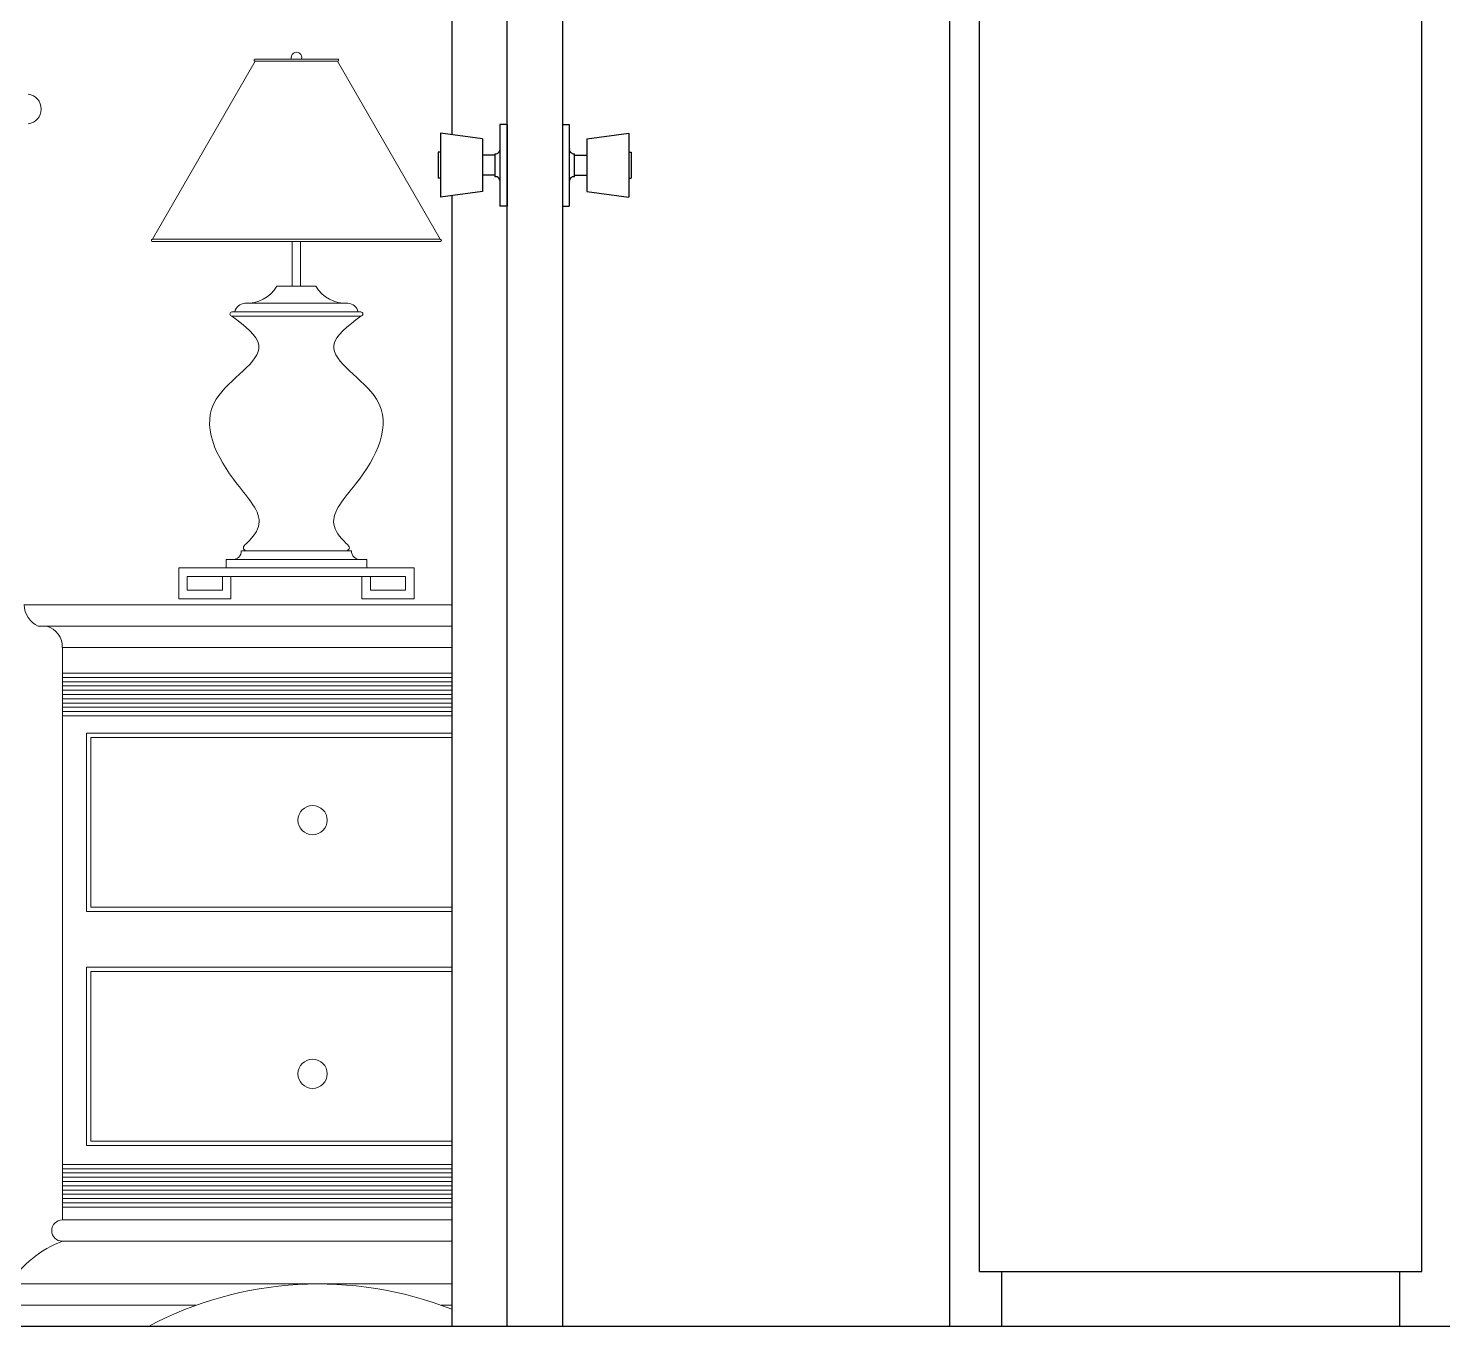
# Model space of a CAD drawing. Header units: inches. Extents: x 0.9 to 45.9, y 0.4 to 30.4.
# Drawn here: x 24.002 to 25.281, y 2.502 to 3.676 of the extents above; entities that cross this region are included whole.
import ezdxf

# ---------------------------------------------------------------- set-up
doc = ezdxf.new("R2010")
doc.units = ezdxf.units.IN
doc.header["$MEASUREMENT"] = 0
doc.layers.add('MUEBLES', color=8, linetype='Continuous')
doc.layers.add('MUROS', color=9, linetype='Continuous')

# ---------------------------------------------------------------- blocks, each defined once
blk = doc.blocks.new('DUDJDDFG')
at = {"color": 34}
for p, q in [((1869.2734, 921.4001, -0.0047), (1869.2734, 923.5251, -0.0047)), ((1869.2734, 923.5251, -0.0047), (1869.3234, 923.5251, -0.0047)), ((1869.3234, 923.5251, -0.0047), (1869.3234, 921.4001, -0.0047)), ((1869.2734, 922.487, -0.0047), (1869.267, 922.487, -0.0047)), ((1869.267, 922.487, -0.0047), (1869.267, 922.4132, -0.0047)), ((1869.2734, 922.487, -0.0047), (1869.2734, 922.4132, -0.0047)), ((1869.3234, 922.487, -0.0047), (1869.3297, 922.487, -0.0047)), ((1869.3234, 922.487, -0.0047), (1869.3234, 922.4132, -0.0047)), ((1869.3297, 922.487, -0.0047), (1869.3297, 922.4132, -0.0047)), ((1869.2133, 922.4791, -0.0047), (1869.2133, 922.4211, -0.0047)), ((1869.2512, 922.4738, -0.0047), (1869.2133, 922.4791, -0.0047)), ((1869.3455, 922.4738, -0.0047), (1869.3835, 922.4791, -0.0047)), ((1869.3835, 922.4791, -0.0047), (1869.3835, 922.4211, -0.0047)), ((1869.2111, 922.4619, -0.0047), (1869.2111, 922.4383, -0.0047)), ((1869.2133, 922.4619, -0.0047), (1869.2111, 922.4619, -0.0047)), ((1869.2512, 922.4738, -0.0047), (1869.2512, 922.4264, -0.0047)), ((1869.3455, 922.4738, -0.0047), (1869.3455, 922.4264, -0.0047)), ((1869.3835, 922.4619, -0.0047), (1869.3857, 922.4619, -0.0047)), ((1869.3857, 922.4619, -0.0047), (1869.3857, 922.4383, -0.0047)), ((1869.2625, 922.4591, -0.0047), (1869.2512, 922.4591, -0.0047)), ((1869.2625, 922.4397, -0.0047), (1869.2625, 922.4605, -0.0047)), ((1869.3343, 922.4397, -0.0047), (1869.3343, 922.4605, -0.0047)), ((1869.3343, 922.4591, -0.0047), (1869.3455, 922.4591, -0.0047)), ((1869.2133, 922.4383, -0.0047), (1869.2111, 922.4383, -0.0047)), ((1869.2625, 922.4412, -0.0047), (1869.2512, 922.4412, -0.0047)), ((1869.3343, 922.4412, -0.0047), (1869.3455, 922.4412, -0.0047)), ((1869.3835, 922.4383, -0.0047), (1869.3857, 922.4383, -0.0047)), ((1869.2512, 922.4264, -0.0047), (1869.2133, 922.4211, -0.0047)), ((1869.3455, 922.4264, -0.0047), (1869.3835, 922.4211, -0.0047)), ((1869.2734, 922.4132, -0.0047), (1869.267, 922.4132, -0.0047)), ((1869.3234, 922.4132, -0.0047), (1869.3297, 922.4132, -0.0047))]:
    blk.add_line(p, q, dxfattribs=at)
for centre, start, end in [((1869.2629, 922.4647, -0.0047), 264.8527, 9.8194), ((1869.3339, 922.4647, -0.0047), 170.1806, 275.1473), ((1869.2629, 922.4355, -0.0047), 350.1806, 95.1473), ((1869.3339, 922.4355, -0.0047), 84.8527, 189.8194)]:
    blk.add_arc(centre, 0.00424, start, end, dxfattribs=at)

msp = doc.modelspace()

# ---------------------------------------------------------------- linework, layer by layer
at = {"color": 34}
for p, q in [((24.8623, 2.5524, -0.074), (24.8623, 4.4024, -0.074)), ((25.2623, 2.5524, -0.074), (25.2623, 4.4024, -0.074)), ((24.8623, 2.5524, -0.074), (25.2623, 2.5524, -0.074)), ((24.8823, 2.5024, -0.074), (24.8823, 2.5524, -0.074)), ((25.2423, 2.5024, -0.074), (25.2423, 2.5524, -0.074))]:
    msp.add_line(p, q, dxfattribs=at)
at = {"layer": 'MUEBLES', "lineweight": 0}
for p, q in [((24.1142, 3.4854, -0.074), (24.2071, 3.6464, -0.074)), ((24.2071, 3.6484, -0.074), (24.2816, 3.6484, -0.074)), ((24.2071, 3.6464, -0.074), (24.2816, 3.6464, -0.074)), ((24.3745, 3.4854, -0.074), (24.2816, 3.6464, -0.074)), ((24.1143, 3.4854, -0.074), (24.3745, 3.4854, -0.074)), ((24.1143, 3.4834, -0.074), (24.3745, 3.4834, -0.074)), ((24.2405, 3.4834, -0.074), (24.2405, 3.443, -0.074)), ((24.2482, 3.4834, -0.074), (24.2482, 3.443, -0.074)), ((24.2267, 3.443, -0.074), (24.262, 3.443, -0.074)), ((24.1861, 3.4198, -0.074), (24.3026, 3.4198, -0.074)), ((24.1861, 3.416, -0.074), (24.3026, 3.416, -0.074)), ((24.1978, 3.4276, -0.074), (24.291, 3.4276, -0.074)), ((24.2942, 3.2037, -0.074), (24.1946, 3.2037, -0.074)), ((24.3508, 3.1883, -0.074), (24.138, 3.1883, -0.074)), ((24.138, 3.1883, -0.074), (24.138, 3.1604, -0.074)), ((24.308, 3.196, -0.074), (24.1807, 3.196, -0.074)), ((24.1807, 3.1883, -0.074), (24.1807, 3.196, -0.074)), ((24.308, 3.1883, -0.074), (24.308, 3.196, -0.074)), ((24.3508, 3.1604, -0.074), (24.3508, 3.1883, -0.074)), ((24.343, 3.1805, -0.074), (24.1457, 3.1805, -0.074)), ((24.1457, 3.1805, -0.074), (24.1457, 3.1681, -0.074)), ((24.1775, 3.1805, -0.074), (24.1775, 3.1681, -0.074)), ((24.1852, 3.1805, -0.074), (24.1852, 3.1604, -0.074)), ((24.3035, 3.1805, -0.074), (24.3035, 3.1604, -0.074)), ((24.3113, 3.1805, -0.074), (24.3113, 3.1681, -0.074)), ((24.343, 3.1681, -0.074), (24.343, 3.1805, -0.074)), ((24.138, 3.1604, -0.074), (24.1852, 3.1604, -0.074)), ((24.1457, 3.1681, -0.074), (24.1775, 3.1681, -0.074)), ((24.3035, 3.1604, -0.074), (24.3508, 3.1604, -0.074)), ((24.3113, 3.1681, -0.074), (24.343, 3.1681, -0.074)), ((23.998, 3.1549, -0.074), (24.3849, 3.1549, -0.074)), ((24.0107, 3.1356, -0.074), (24.3849, 3.1356, -0.074)), ((24.0327, 3.1163, -0.074), (24.3849, 3.1163, -0.074)), ((24.0327, 3.1163, -0.074), (24.0327, 2.5989, -0.074)), ((24.0327, 3.0931, -0.074), (24.3849, 3.0931, -0.074)), ((24.0327, 3.0893, -0.074), (24.3849, 3.0893, -0.074)), ((24.0327, 3.0854, -0.074), (24.3849, 3.0854, -0.074)), ((24.0327, 3.0816, -0.074), (24.3849, 3.0816, -0.074)), ((24.0327, 3.0777, -0.074), (24.3849, 3.0777, -0.074)), ((24.0327, 3.0738, -0.074), (24.3849, 3.0738, -0.074)), ((24.0327, 3.07, -0.074), (24.3849, 3.07, -0.074)), ((24.0327, 3.0661, -0.074), (24.3849, 3.0661, -0.074)), ((24.0327, 3.0623, -0.074), (24.3849, 3.0623, -0.074)), ((24.0327, 3.0584, -0.074), (24.3849, 3.0584, -0.074)), ((24.0327, 3.0545, -0.074), (24.3849, 3.0545, -0.074)), ((24.0546, 2.8776, -0.074), (24.0546, 3.0389, -0.074)), ((24.0546, 3.0389, -0.074), (24.3849, 3.0389, -0.074)), ((24.0585, 2.8815, -0.074), (24.0585, 3.0351, -0.074)), ((24.0585, 3.0351, -0.074), (24.3849, 3.0351, -0.074)), ((24.3849, 2.8815, -0.074), (24.0585, 2.8815, -0.074)), ((24.3849, 2.8776, -0.074), (24.0546, 2.8776, -0.074)), ((24.0546, 2.6662, -0.074), (24.0546, 2.8275, -0.074)), ((24.0546, 2.8275, -0.074), (24.3849, 2.8275, -0.074)), ((24.0585, 2.6701, -0.074), (24.0585, 2.8236, -0.074)), ((24.0585, 2.8236, -0.074), (24.3849, 2.8236, -0.074)), ((24.3849, 2.6662, -0.074), (24.0546, 2.6662, -0.074)), ((24.3849, 2.6701, -0.074), (24.0585, 2.6701, -0.074)), ((24.0327, 2.6491, -0.074), (24.3849, 2.6491, -0.074)), ((24.0327, 2.6452, -0.074), (24.3849, 2.6452, -0.074)), ((24.0327, 2.6414, -0.074), (24.3849, 2.6414, -0.074)), ((24.0327, 2.6375, -0.074), (24.3849, 2.6375, -0.074)), ((24.0327, 2.6337, -0.074), (24.3849, 2.6337, -0.074)), ((24.0327, 2.6298, -0.074), (24.3849, 2.6298, -0.074)), ((24.0327, 2.6259, -0.074), (24.3849, 2.6259, -0.074)), ((24.0327, 2.6221, -0.074), (24.3849, 2.6221, -0.074)), ((24.0327, 2.6182, -0.074), (24.3849, 2.6182, -0.074)), ((24.0327, 2.6144, -0.074), (24.3849, 2.6144, -0.074)), ((24.0327, 2.6105, -0.074), (24.3849, 2.6105, -0.074)), ((24.0327, 2.5989, -0.074), (24.3849, 2.5989, -0.074)), ((24.0326, 2.5796, -0.074), (24.3849, 2.5796, -0.074)), ((24.0327, 2.5796, -0.074), (24.0327, 2.5796, -0.074)), ((23.9814, 2.541, -0.074), (24.3849, 2.541, -0.074)), ((23.9749, 2.5217, -0.074), (24.1535, 2.5217, -0.074)), ((24.3753, 2.5217, -0.074), (24.3849, 2.5217, -0.074)), ((23.9698, 2.5024, -0.074), (24.1099, 2.5024, -0.074))]:
    msp.add_line(p, q, dxfattribs=at)
for centre in [(24.259, 2.9603, -0.074), (24.259, 2.731, -0.074)]:
    msp.add_circle(centre, 0.0132, dxfattribs=at)
for centre, radius, start, end in [((24.2071, 3.6474, -0.074), 0.000966, 88.6211, 271.3789), ((24.2444, 3.6496, -0.074), 0.00489, 345.163, 194.837), ((24.2816, 3.6474, -0.074), 0.000966, 268.6211, 91.3789), ((23.9998, 3.6032, -0.074), 0.0137, 278.7974, 81.2026), ((24.1142, 3.4844, -0.074), 0.000966, 88.6211, 271.3789), ((24.3745, 3.4844, -0.074), 0.000966, 268.6211, 91.3789), ((24.1993, 3.4596, -0.074), 0.0321, 267.2826, 328.8557), ((24.2894, 3.4596, -0.074), 0.0321, 211.1443, 272.7174), ((24.1861, 3.4179, -0.074), 0.00193, 90.2181, 269.7819), ((24.1981, 3.4179, -0.074), 0.00965, 91.8304, 168.508), ((24.2907, 3.4179, -0.074), 0.00965, 11.492, 88.1696), ((24.3026, 3.4179, -0.074), 0.00193, 270.2181, 89.7819), ((24.187, 3.2035, -0.074), 0.00755, 266.0764, 1.4563), ((24.3017, 3.2035, -0.074), 0.00755, 178.5437, 273.9236), ((24.0201, 3.1557, -0.074), 0.0221, 181.8785, 244.9597), ((24.014, 3.1174, -0.074), 0.0187, 356.6043, 76.4978), ((24.0327, 2.5893, -0.074), 0.00963, 90, 270), ((24.0679, 2.4867, -0.074), 0.0994, 110.7252, 146.8916), ((24.2644, 2.2128, -0.074), 0.3282, 68.4606, 118.0725)]:
    msp.add_arc(centre, radius, start, end, dxfattribs=at)
for points in [[(24.1984, 3.2037, -0.074), (24.1964, 3.2062, -0.074), (24.1993, 3.2105, -0.074), (24.2105, 3.2279, -0.074), (24.1909, 3.264, -0.074), (24.1718, 3.3408, -0.074), (24.2105, 3.3896, -0.074), (24.1861, 3.416, -0.074)], [(24.2903, 3.2037, -0.074), (24.2923, 3.2062, -0.074), (24.2894, 3.2105, -0.074), (24.2782, 3.2279, -0.074), (24.2978, 3.264, -0.074), (24.3169, 3.3408, -0.074), (24.2782, 3.3896, -0.074), (24.3026, 3.416, -0.074)]]:
    msp.add_spline(points, degree=3, dxfattribs=at)
at = {"layer": 'MUROS'}
for p, q in [((24.8349, 5.2024, -0.074), (24.8349, 2.5024, -0.074)), ((24.3849, 4.6324, -0.074), (24.3849, 3.5799, -0.074)), ((24.3849, 3.5248, -0.074), (24.3849, 2.5024, -0.074)), ((35.0849, 2.5024, -0.074), (20.9849, 2.5024, -0.074))]:
    msp.add_line(p, q, dxfattribs=at)

# ---------------------------------------------------------------- block references
msp.add_blockref('DUDJDDFG', (-1844.8385, -918.8977, -0.074))

doc.saveas('drawing.dxf')
